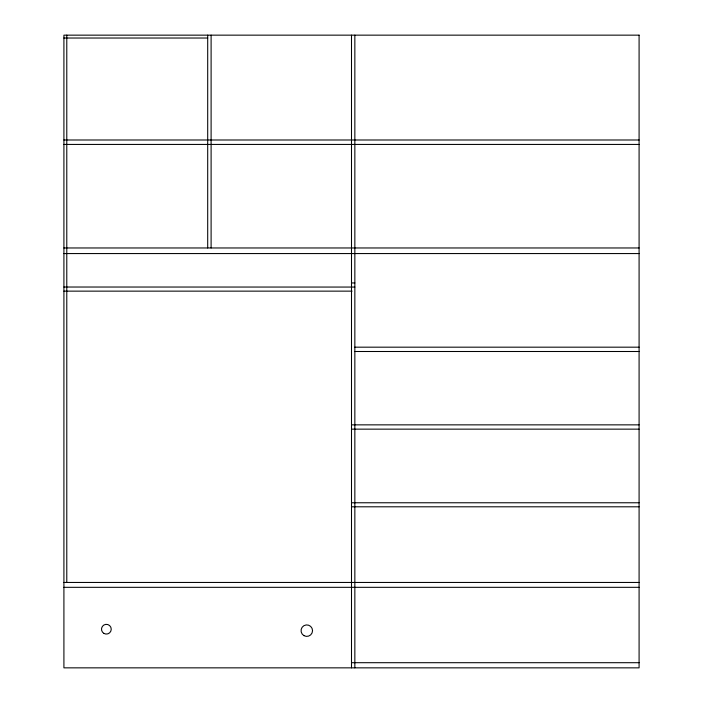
<?xml version="1.0" encoding="UTF-8"?>
<svg xmlns="http://www.w3.org/2000/svg" width="703" height="703" viewBox="0 0 703 703"><rect width="100%" height="100%" fill="white"/><g stroke="black" fill="none" stroke-linecap="round" stroke-linejoin="round"><path stroke-width="1.05" d="M63.911 38.024L207.701 38.024M63.911 139.994L639.089 139.994M63.911 144.431L639.089 144.431M63.911 247.966L639.089 247.966M63.911 253.563L639.089 253.563M351.5 282.949L354.848 282.949M63.911 287.026L354.848 287.061M63.911 291.139L352.08 291.139M354.848 347.177L639.089 347.177M354.795 351.5L639.089 351.5M351.5 424.858L639.089 424.858M351.5 429.146L639.089 429.146M351.5 502.768L639.089 502.768M351.5 506.801L639.089 506.801M63.911 582.453L639.089 582.453M63.911 587.321L639.089 587.321M351.5 662.701L639.089 662.701M354.848 35.15L354.848 667.85M351.5 35.15L351.5 667.85M211.102 35.15L211.102 247.966M207.701 35.15L207.701 247.966M66.785 35.15L66.785 582.453M639.089 35.15L63.911 35.15L63.911 667.85L639.089 667.85L639.089 35.15M103.939 633.421A4.868 4.868 0 0 0 111.241 629.203A4.868 4.868 0 0 0 103.939 624.985A4.868 4.868 0 0 0 103.939 633.421M303.924 635.635A5.756 5.756 0 0 0 312.545 630.653A5.756 5.756 0 0 0 303.924 625.67A5.756 5.756 0 0 0 303.924 635.635"/></g></svg>
